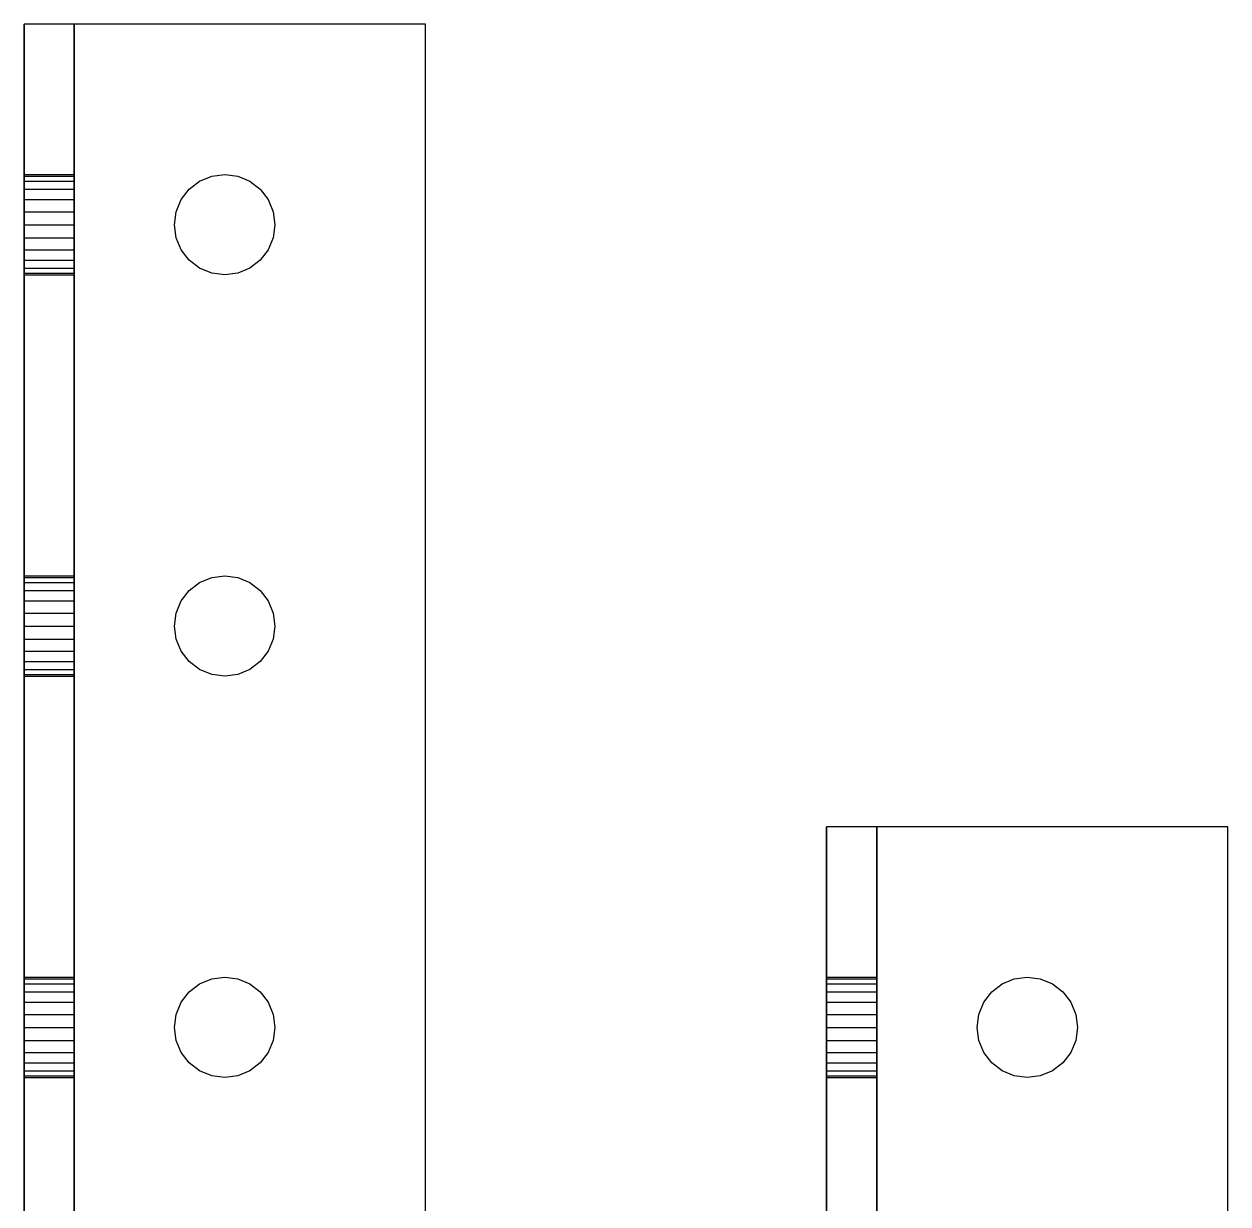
# Model space of a CAD drawing. Header units: metres. Extents: x 0 to 17, y 0 to 24.
# Drawn here: x 8 to 11, y 3.06 to 6 of the extents above; entities that cross this region are included whole.
import ezdxf

# ---------------------------------------------------------------- set-up
doc = ezdxf.new("R2010")
doc.units = ezdxf.units.M

msp = doc.modelspace()

# ---------------------------------------------------------------- linework, layer by layer
at = {"layer": 'MY3DLAYER'}
for p, q in [((8, 0, 1), (8, 6, 1)), ((8, 6), (8, 0)), ((8, 6, 1), (8, 6)), ((8.125, 6, 1), (8, 6, 1)), ((9, 6), (8, 6)), ((8.125, 0, 1), (8.125, 6, 1)), ((8.125, 6, 0.125), (8.125, 0, 0.125)), ((8.125, 6, 1), (8.125, 6, 0.125)), ((9, 6, 0.125), (8.125, 6, 0.125)), ((9, 0), (9, 6)), ((9, 0, 0.125), (9, 6, 0.125)), ((9, 6, 0.125), (9, 6)), ((8, 5.625, 0.5), (8, 5.6207, 0.4676)), ((8, 5.6207, 0.5324), (8, 5.625, 0.5)), ((8, 5.625, 0.5), (8.125, 5.625, 0.5)), ((8, 5.6207, 0.4676), (8, 5.6083, 0.4375)), ((8, 5.6083, 0.5625), (8, 5.6207, 0.5324)), ((8, 5.6207, 0.4676), (8.125, 5.6207, 0.4676)), ((8, 5.6207, 0.5324), (8.125, 5.6207, 0.5324)), ((8.125, 5.6207, 0.5324), (8.125, 5.625, 0.5)), ((8.125, 5.625, 0.5), (8.125, 5.6207, 0.4676)), ((8.125, 5.6083, 0.5625), (8.125, 5.6207, 0.5324)), ((8.125, 5.6207, 0.4676), (8.125, 5.6083, 0.4375)), ((8.4375, 5.6083), (8.4676, 5.6207)), ((8.4375, 5.6083, 0.125), (8.4676, 5.6207, 0.125)), ((8.4676, 5.6207), (8.5, 5.625)), ((8.4676, 5.6207, 0.125), (8.5, 5.625, 0.125)), ((8.4676, 5.6207), (8.4676, 5.6207, 0.125)), ((8.5, 5.625, 0.125), (8.5324, 5.6207, 0.125)), ((8.5, 5.625), (8.5, 5.625, 0.125)), ((8.5, 5.625), (8.5324, 5.6207)), ((8.5324, 5.6207), (8.5625, 5.6083)), ((8.5324, 5.6207, 0.125), (8.5625, 5.6083, 0.125)), ((8.5324, 5.6207), (8.5324, 5.6207, 0.125)), ((8, 5.6083, 0.4375), (8, 5.5884, 0.4116)), ((8, 5.5884, 0.5884), (8, 5.6083, 0.5625)), ((8, 5.6083, 0.4375), (8.125, 5.6083, 0.4375)), ((8, 5.6083, 0.5625), (8.125, 5.6083, 0.5625)), ((8, 5.5884, 0.4116), (8, 5.5625, 0.3917)), ((8, 5.5625, 0.6083), (8, 5.5884, 0.5884)), ((8, 5.5884, 0.4116), (8.125, 5.5884, 0.4116)), ((8, 5.5884, 0.5884), (8.125, 5.5884, 0.5884)), ((8.125, 5.5884, 0.5884), (8.125, 5.6083, 0.5625)), ((8.125, 5.6083, 0.4375), (8.125, 5.5884, 0.4116)), ((8.125, 5.5625, 0.6083), (8.125, 5.5884, 0.5884)), ((8.125, 5.5884, 0.4116), (8.125, 5.5625, 0.3917)), ((8.3917, 5.5625), (8.4116, 5.5884)), ((8.3917, 5.5625, 0.125), (8.4116, 5.5884, 0.125)), ((8.4116, 5.5884), (8.4375, 5.6083)), ((8.4116, 5.5884, 0.125), (8.4375, 5.6083, 0.125)), ((8.4116, 5.5884), (8.4116, 5.5884, 0.125)), ((8.4375, 5.6083), (8.4375, 5.6083, 0.125)), ((8.5625, 5.6083), (8.5625, 5.6083, 0.125)), ((8.5625, 5.6083), (8.5884, 5.5884)), ((8.5625, 5.6083, 0.125), (8.5884, 5.5884, 0.125)), ((8.5884, 5.5884), (8.6083, 5.5625)), ((8.5884, 5.5884, 0.125), (8.6083, 5.5625, 0.125)), ((8.5884, 5.5884), (8.5884, 5.5884, 0.125)), ((8, 5.5625, 0.3917), (8, 5.5324, 0.3793)), ((8, 5.5324, 0.6207), (8, 5.5625, 0.6083)), ((8, 5.5625, 0.3917), (8.125, 5.5625, 0.3917)), ((8, 5.5625, 0.6083), (8.125, 5.5625, 0.6083)), ((8.125, 5.5324, 0.6207), (8.125, 5.5625, 0.6083)), ((8.125, 5.5625, 0.3917), (8.125, 5.5324, 0.3793)), ((8.3793, 5.5324), (8.3917, 5.5625)), ((8.3793, 5.5324, 0.125), (8.3917, 5.5625, 0.125)), ((8.3917, 5.5625), (8.3917, 5.5625, 0.125)), ((8.6083, 5.5625), (8.6207, 5.5324)), ((8.6083, 5.5625, 0.125), (8.6207, 5.5324, 0.125)), ((8.6083, 5.5625), (8.6083, 5.5625, 0.125)), ((8, 5.5324, 0.3793), (8, 5.5, 0.375)), ((8, 5.5, 0.625), (8, 5.5324, 0.6207)), ((8, 5.5324, 0.3793), (8.125, 5.5324, 0.3793)), ((8, 5.5324, 0.6207), (8.125, 5.5324, 0.6207)), ((8.125, 5.5, 0.625), (8.125, 5.5324, 0.6207)), ((8.125, 5.5324, 0.3793), (8.125, 5.5, 0.375)), ((8.375, 5.5), (8.3793, 5.5324)), ((8.375, 5.5, 0.125), (8.3793, 5.5324, 0.125)), ((8.3793, 5.5324), (8.3793, 5.5324, 0.125)), ((8.6207, 5.5324, 0.125), (8.625, 5.5, 0.125)), ((8.6207, 5.5324), (8.6207, 5.5324, 0.125)), ((8.6207, 5.5324), (8.625, 5.5)), ((8, 5.5, 0.375), (8, 5.4676, 0.3793)), ((8, 5.4676, 0.6207), (8, 5.5, 0.625)), ((8, 5.5, 0.375), (8.125, 5.5, 0.375)), ((8, 5.5, 0.625), (8.125, 5.5, 0.625)), ((8.125, 5.4676, 0.6207), (8.125, 5.5, 0.625)), ((8.125, 5.5, 0.375), (8.125, 5.4676, 0.3793)), ((8.3793, 5.4676), (8.375, 5.5)), ((8.375, 5.5), (8.375, 5.5, 0.125)), ((8.3793, 5.4676, 0.125), (8.375, 5.5, 0.125)), ((8.625, 5.5), (8.6207, 5.4676)), ((8.625, 5.5, 0.125), (8.6207, 5.4676, 0.125)), ((8.625, 5.5), (8.625, 5.5, 0.125)), ((8, 5.4676, 0.3793), (8, 5.4375, 0.3917)), ((8, 5.4375, 0.6083), (8, 5.4676, 0.6207)), ((8, 5.4676, 0.3793), (8.125, 5.4676, 0.3793)), ((8, 5.4676, 0.6207), (8.125, 5.4676, 0.6207)), ((8.125, 5.4375, 0.6083), (8.125, 5.4676, 0.6207)), ((8.125, 5.4676, 0.3793), (8.125, 5.4375, 0.3917)), ((8.3793, 5.4676), (8.3793, 5.4676, 0.125)), ((8.3917, 5.4375, 0.125), (8.3793, 5.4676, 0.125)), ((8.3917, 5.4375), (8.3793, 5.4676)), ((8.6207, 5.4676, 0.125), (8.6083, 5.4375, 0.125)), ((8.6207, 5.4676), (8.6083, 5.4375)), ((8.6207, 5.4676), (8.6207, 5.4676, 0.125)), ((8, 5.4375, 0.3917), (8, 5.4116, 0.4116)), ((8, 5.4116, 0.5884), (8, 5.4375, 0.6083)), ((8, 5.4375, 0.3917), (8.125, 5.4375, 0.3917)), ((8, 5.4375, 0.6083), (8.125, 5.4375, 0.6083)), ((8.125, 5.4116, 0.5884), (8.125, 5.4375, 0.6083)), ((8.125, 5.4375, 0.3917), (8.125, 5.4116, 0.4116)), ((8.4116, 5.4116), (8.3917, 5.4375)), ((8.3917, 5.4375), (8.3917, 5.4375, 0.125)), ((8.4116, 5.4116, 0.125), (8.3917, 5.4375, 0.125)), ((8.6083, 5.4375), (8.5884, 5.4116)), ((8.6083, 5.4375, 0.125), (8.5884, 5.4116, 0.125)), ((8.6083, 5.4375), (8.6083, 5.4375, 0.125)), ((8, 5.4116, 0.4116), (8, 5.3917, 0.4375)), ((8, 5.3917, 0.5625), (8, 5.4116, 0.5884)), ((8, 5.4116, 0.4116), (8.125, 5.4116, 0.4116)), ((8, 5.4116, 0.5884), (8.125, 5.4116, 0.5884)), ((8.125, 5.3917, 0.5625), (8.125, 5.4116, 0.5884)), ((8.125, 5.4116, 0.4116), (8.125, 5.3917, 0.4375)), ((8.4116, 5.4116), (8.4116, 5.4116, 0.125)), ((8.4375, 5.3917), (8.4116, 5.4116)), ((8.4375, 5.3917, 0.125), (8.4116, 5.4116, 0.125)), ((8.5884, 5.4116, 0.125), (8.5625, 5.3917, 0.125)), ((8.5884, 5.4116), (8.5625, 5.3917)), ((8.5884, 5.4116), (8.5884, 5.4116, 0.125)), ((8, 5.3793, 0.5324), (8, 5.3917, 0.5625)), ((8, 5.3917, 0.4375), (8, 5.3793, 0.4676)), ((8, 5.3917, 0.5625), (8.125, 5.3917, 0.5625)), ((8, 5.3917, 0.4375), (8.125, 5.3917, 0.4375)), ((8, 5.375, 0.5), (8, 5.3793, 0.5324)), ((8, 5.3793, 0.4676), (8, 5.375, 0.5)), ((8, 5.3793, 0.5324), (8.125, 5.3793, 0.5324)), ((8, 5.3793, 0.4676), (8.125, 5.3793, 0.4676)), ((8, 5.375, 0.5), (8.125, 5.375, 0.5)), ((8.125, 5.3793, 0.5324), (8.125, 5.3917, 0.5625)), ((8.125, 5.3917, 0.4375), (8.125, 5.3793, 0.4676)), ((8.125, 5.375, 0.5), (8.125, 5.3793, 0.5324)), ((8.125, 5.3793, 0.4676), (8.125, 5.375, 0.5)), ((8.4375, 5.3917), (8.4375, 5.3917, 0.125)), ((8.4676, 5.3793), (8.4375, 5.3917)), ((8.4676, 5.3793, 0.125), (8.4375, 5.3917, 0.125)), ((8.5, 5.375), (8.4676, 5.3793)), ((8.4676, 5.3793), (8.4676, 5.3793, 0.125)), ((8.5, 5.375, 0.125), (8.4676, 5.3793, 0.125)), ((8.5324, 5.3793), (8.5, 5.375)), ((8.5324, 5.3793, 0.125), (8.5, 5.375, 0.125)), ((8.5, 5.375), (8.5, 5.375, 0.125)), ((8.5625, 5.3917), (8.5324, 5.3793)), ((8.5625, 5.3917, 0.125), (8.5324, 5.3793, 0.125)), ((8.5324, 5.3793), (8.5324, 5.3793, 0.125)), ((8.5625, 5.3917), (8.5625, 5.3917, 0.125)), ((8, 4.625, 0.5), (8, 4.6207, 0.4676)), ((8, 4.6207, 0.5324), (8, 4.625, 0.5)), ((8, 4.625, 0.5), (8.125, 4.625, 0.5)), ((8, 4.6207, 0.4676), (8, 4.6083, 0.4375)), ((8, 4.6083, 0.5625), (8, 4.6207, 0.5324)), ((8, 4.6207, 0.5324), (8.125, 4.6207, 0.5324)), ((8, 4.6207, 0.4676), (8.125, 4.6207, 0.4676)), ((8.125, 4.625, 0.5), (8.125, 4.6207, 0.4676)), ((8.125, 4.6207, 0.5324), (8.125, 4.625, 0.5)), ((8.125, 4.6083, 0.5625), (8.125, 4.6207, 0.5324)), ((8.125, 4.6207, 0.4676), (8.125, 4.6083, 0.4375)), ((8.4375, 4.6083), (8.4676, 4.6207)), ((8.4375, 4.6083, 0.125), (8.4676, 4.6207, 0.125)), ((8.4676, 4.6207), (8.5, 4.625)), ((8.4676, 4.6207, 0.125), (8.5, 4.625, 0.125)), ((8.4676, 4.6207), (8.4676, 4.6207, 0.125)), ((8.5, 4.625), (8.5, 4.625, 0.125)), ((8.5, 4.625), (8.5324, 4.6207)), ((8.5, 4.625, 0.125), (8.5324, 4.6207, 0.125)), ((8.5324, 4.6207), (8.5625, 4.6083)), ((8.5324, 4.6207, 0.125), (8.5625, 4.6083, 0.125)), ((8.5324, 4.6207), (8.5324, 4.6207, 0.125)), ((8, 4.6083, 0.4375), (8, 4.5884, 0.4116)), ((8, 4.5884, 0.5884), (8, 4.6083, 0.5625)), ((8, 4.6083, 0.4375), (8.125, 4.6083, 0.4375)), ((8, 4.6083, 0.5625), (8.125, 4.6083, 0.5625)), ((8.125, 4.5884, 0.5884), (8.125, 4.6083, 0.5625)), ((8.125, 4.6083, 0.4375), (8.125, 4.5884, 0.4116)), ((8.4116, 4.5884, 0.125), (8.4375, 4.6083, 0.125)), ((8.4116, 4.5884), (8.4375, 4.6083)), ((8.4375, 4.6083), (8.4375, 4.6083, 0.125)), ((8.5625, 4.6083), (8.5625, 4.6083, 0.125)), ((8.5625, 4.6083), (8.5884, 4.5884)), ((8.5625, 4.6083, 0.125), (8.5884, 4.5884, 0.125)), ((8, 4.5625, 0.6083), (8, 4.5884, 0.5884)), ((8, 4.5884, 0.5884), (8.125, 4.5884, 0.5884)), ((8, 4.5884, 0.4116), (8, 4.5625, 0.3917)), ((8, 4.5884, 0.4116), (8.125, 4.5884, 0.4116)), ((8, 4.5625, 0.6083), (8.125, 4.5625, 0.6083)), ((8, 4.5324, 0.6207), (8, 4.5625, 0.6083)), ((8, 4.5625, 0.3917), (8, 4.5324, 0.3793)), ((8, 4.5625, 0.3917), (8.125, 4.5625, 0.3917)), ((8.125, 4.5625, 0.6083), (8.125, 4.5884, 0.5884)), ((8.125, 4.5884, 0.4116), (8.125, 4.5625, 0.3917)), ((8.125, 4.5324, 0.6207), (8.125, 4.5625, 0.6083)), ((8.125, 4.5625, 0.3917), (8.125, 4.5324, 0.3793)), ((8.3793, 4.5324), (8.3917, 4.5625)), ((8.3793, 4.5324, 0.125), (8.3917, 4.5625, 0.125)), ((8.3917, 4.5625), (8.4116, 4.5884)), ((8.3917, 4.5625, 0.125), (8.4116, 4.5884, 0.125)), ((8.3917, 4.5625), (8.3917, 4.5625, 0.125)), ((8.4116, 4.5884), (8.4116, 4.5884, 0.125)), ((8.5884, 4.5884, 0.125), (8.6083, 4.5625, 0.125)), ((8.5884, 4.5884), (8.5884, 4.5884, 0.125)), ((8.5884, 4.5884), (8.6083, 4.5625)), ((8.6083, 4.5625, 0.125), (8.6207, 4.5324, 0.125)), ((8.6083, 4.5625), (8.6207, 4.5324)), ((8.6083, 4.5625), (8.6083, 4.5625, 0.125)), ((8, 4.5324, 0.6207), (8.125, 4.5324, 0.6207)), ((8, 4.5324, 0.3793), (8, 4.5, 0.375)), ((8, 4.5, 0.625), (8, 4.5324, 0.6207)), ((8, 4.5324, 0.3793), (8.125, 4.5324, 0.3793)), ((8.125, 4.5, 0.625), (8.125, 4.5324, 0.6207)), ((8.125, 4.5324, 0.3793), (8.125, 4.5, 0.375)), ((8.375, 4.5), (8.3793, 4.5324)), ((8.375, 4.5, 0.125), (8.3793, 4.5324, 0.125)), ((8.3793, 4.5324), (8.3793, 4.5324, 0.125)), ((8.6207, 4.5324, 0.125), (8.625, 4.5, 0.125)), ((8.6207, 4.5324), (8.6207, 4.5324, 0.125)), ((8.6207, 4.5324), (8.625, 4.5)), ((8, 4.5, 0.375), (8, 4.4676, 0.3793)), ((8, 4.4676, 0.6207), (8, 4.5, 0.625)), ((8, 4.5, 0.625), (8.125, 4.5, 0.625)), ((8, 4.5, 0.375), (8.125, 4.5, 0.375)), ((8.125, 4.4676, 0.6207), (8.125, 4.5, 0.625)), ((8.125, 4.5, 0.375), (8.125, 4.4676, 0.3793)), ((8.375, 4.5), (8.375, 4.5, 0.125)), ((8.3793, 4.4676), (8.375, 4.5)), ((8.3793, 4.4676, 0.125), (8.375, 4.5, 0.125)), ((8.625, 4.5), (8.6207, 4.4676)), ((8.625, 4.5, 0.125), (8.6207, 4.4676, 0.125)), ((8.625, 4.5), (8.625, 4.5, 0.125)), ((8, 4.4676, 0.3793), (8, 4.4375, 0.3917)), ((8, 4.4375, 0.6083), (8, 4.4676, 0.6207)), ((8, 4.4676, 0.6207), (8.125, 4.4676, 0.6207)), ((8, 4.4676, 0.3793), (8.125, 4.4676, 0.3793)), ((8.125, 4.4375, 0.6083), (8.125, 4.4676, 0.6207)), ((8.125, 4.4676, 0.3793), (8.125, 4.4375, 0.3917)), ((8.3917, 4.4375, 0.125), (8.3793, 4.4676, 0.125)), ((8.3793, 4.4676), (8.3793, 4.4676, 0.125)), ((8.3917, 4.4375), (8.3793, 4.4676)), ((8.6207, 4.4676), (8.6083, 4.4375)), ((8.6207, 4.4676, 0.125), (8.6083, 4.4375, 0.125)), ((8.6207, 4.4676), (8.6207, 4.4676, 0.125)), ((8, 4.4375, 0.3917), (8, 4.4116, 0.4116)), ((8, 4.4116, 0.5884), (8, 4.4375, 0.6083)), ((8, 4.4375, 0.6083), (8.125, 4.4375, 0.6083)), ((8, 4.4375, 0.3917), (8.125, 4.4375, 0.3917)), ((8, 4.4116, 0.4116), (8, 4.3917, 0.4375)), ((8, 4.3917, 0.5625), (8, 4.4116, 0.5884)), ((8, 4.4116, 0.5884), (8.125, 4.4116, 0.5884)), ((8, 4.4116, 0.4116), (8.125, 4.4116, 0.4116)), ((8.125, 4.4116, 0.5884), (8.125, 4.4375, 0.6083)), ((8.125, 4.4375, 0.3917), (8.125, 4.4116, 0.4116)), ((8.125, 4.3917, 0.5625), (8.125, 4.4116, 0.5884)), ((8.125, 4.4116, 0.4116), (8.125, 4.3917, 0.4375)), ((8.4116, 4.4116), (8.3917, 4.4375)), ((8.3917, 4.4375), (8.3917, 4.4375, 0.125)), ((8.4116, 4.4116, 0.125), (8.3917, 4.4375, 0.125)), ((8.4116, 4.4116), (8.4116, 4.4116, 0.125)), ((8.4375, 4.3917), (8.4116, 4.4116)), ((8.4375, 4.3917, 0.125), (8.4116, 4.4116, 0.125)), ((8.5884, 4.4116), (8.5625, 4.3917)), ((8.5884, 4.4116, 0.125), (8.5625, 4.3917, 0.125)), ((8.6083, 4.4375, 0.125), (8.5884, 4.4116, 0.125)), ((8.6083, 4.4375), (8.5884, 4.4116)), ((8.5884, 4.4116), (8.5884, 4.4116, 0.125)), ((8.6083, 4.4375), (8.6083, 4.4375, 0.125)), ((8, 4.3917, 0.4375), (8, 4.3793, 0.4676)), ((8, 4.3793, 0.5324), (8, 4.3917, 0.5625)), ((8, 4.3917, 0.5625), (8.125, 4.3917, 0.5625)), ((8, 4.3917, 0.4375), (8.125, 4.3917, 0.4375)), ((8.125, 4.3793, 0.5324), (8.125, 4.3917, 0.5625)), ((8.125, 4.3917, 0.4375), (8.125, 4.3793, 0.4676)), ((8.4676, 4.3793), (8.4375, 4.3917)), ((8.4375, 4.3917), (8.4375, 4.3917, 0.125)), ((8.4676, 4.3793, 0.125), (8.4375, 4.3917, 0.125)), ((8.5625, 4.3917, 0.125), (8.5324, 4.3793, 0.125)), ((8.5625, 4.3917), (8.5324, 4.3793)), ((8.5625, 4.3917), (8.5625, 4.3917, 0.125)), ((8, 4.375, 0.5), (8, 4.3793, 0.5324)), ((8, 4.3793, 0.4676), (8, 4.375, 0.5)), ((8, 4.3793, 0.5324), (8.125, 4.3793, 0.5324)), ((8, 4.3793, 0.4676), (8.125, 4.3793, 0.4676)), ((8, 4.375, 0.5), (8.125, 4.375, 0.5)), ((8.125, 4.375, 0.5), (8.125, 4.3793, 0.5324)), ((8.125, 4.3793, 0.4676), (8.125, 4.375, 0.5)), ((8.5, 4.375), (8.4676, 4.3793)), ((8.4676, 4.3793), (8.4676, 4.3793, 0.125)), ((8.5, 4.375, 0.125), (8.4676, 4.3793, 0.125)), ((8.5324, 4.3793), (8.5, 4.375)), ((8.5324, 4.3793, 0.125), (8.5, 4.375, 0.125)), ((8.5, 4.375), (8.5, 4.375, 0.125)), ((8.5324, 4.3793), (8.5324, 4.3793, 0.125)), ((10, 4), (10, 0)), ((11, 4), (10, 4)), ((10, 0, 1), (10, 4, 1)), ((10, 4, 1), (10, 4)), ((10.125, 4, 1), (10, 4, 1)), ((10.125, 0, 1), (10.125, 4, 1)), ((10.125, 4, 0.125), (10.125, 0, 0.125)), ((10.125, 4, 1), (10.125, 4, 0.125)), ((11, 4, 0.125), (10.125, 4, 0.125)), ((11, 0), (11, 4)), ((11, 0, 0.125), (11, 4, 0.125)), ((11, 4, 0.125), (11, 4)), ((8, 3.625, 0.5), (8, 3.6207, 0.4676)), ((8, 3.6207, 0.5324), (8, 3.625, 0.5)), ((8, 3.625, 0.5), (8.125, 3.625, 0.5)), ((8, 3.6207, 0.4676), (8, 3.6083, 0.4375)), ((8, 3.6083, 0.5625), (8, 3.6207, 0.5324)), ((8, 3.6207, 0.4676), (8.125, 3.6207, 0.4676)), ((8, 3.6207, 0.5324), (8.125, 3.6207, 0.5324)), ((8, 3.5884, 0.5884), (8, 3.6083, 0.5625)), ((8, 3.6083, 0.5625), (8.125, 3.6083, 0.5625)), ((8, 3.6083, 0.4375), (8, 3.5884, 0.4116)), ((8, 3.6083, 0.4375), (8.125, 3.6083, 0.4375)), ((8.125, 3.6207, 0.5324), (8.125, 3.625, 0.5)), ((8.125, 3.625, 0.5), (8.125, 3.6207, 0.4676)), ((8.125, 3.6083, 0.5625), (8.125, 3.6207, 0.5324)), ((8.125, 3.6207, 0.4676), (8.125, 3.6083, 0.4375)), ((8.125, 3.5884, 0.5884), (8.125, 3.6083, 0.5625)), ((8.125, 3.6083, 0.4375), (8.125, 3.5884, 0.4116)), ((8.4116, 3.5884, 0.125), (8.4375, 3.6083, 0.125)), ((8.4116, 3.5884), (8.4375, 3.6083)), ((8.4375, 3.6083), (8.4676, 3.6207)), ((8.4375, 3.6083, 0.125), (8.4676, 3.6207, 0.125)), ((8.4375, 3.6083), (8.4375, 3.6083, 0.125)), ((8.4676, 3.6207), (8.5, 3.625)), ((8.4676, 3.6207, 0.125), (8.5, 3.625, 0.125)), ((8.4676, 3.6207), (8.4676, 3.6207, 0.125)), ((8.5, 3.625), (8.5324, 3.6207)), ((8.5, 3.625, 0.125), (8.5324, 3.6207, 0.125)), ((8.5, 3.625), (8.5, 3.625, 0.125)), ((8.5324, 3.6207), (8.5625, 3.6083)), ((8.5324, 3.6207, 0.125), (8.5625, 3.6083, 0.125)), ((8.5324, 3.6207), (8.5324, 3.6207, 0.125)), ((8.5625, 3.6083), (8.5884, 3.5884)), ((8.5625, 3.6083, 0.125), (8.5884, 3.5884, 0.125)), ((8.5625, 3.6083), (8.5625, 3.6083, 0.125)), ((10, 3.625, 0.5), (10, 3.6207, 0.4676)), ((10, 3.625, 0.5), (10.125, 3.625, 0.5)), ((10, 3.6207, 0.5324), (10, 3.625, 0.5)), ((10, 3.6083, 0.5625), (10, 3.6207, 0.5324)), ((10, 3.6207, 0.4676), (10.125, 3.6207, 0.4676)), ((10, 3.6207, 0.5324), (10.125, 3.6207, 0.5324)), ((10, 3.6207, 0.4676), (10, 3.6083, 0.4375)), ((10, 3.5884, 0.5884), (10, 3.6083, 0.5625)), ((10, 3.6083, 0.5625), (10.125, 3.6083, 0.5625)), ((10, 3.6083, 0.4375), (10.125, 3.6083, 0.4375)), ((10, 3.6083, 0.4375), (10, 3.5884, 0.4116)), ((10.125, 3.625, 0.5), (10.125, 3.6207, 0.4676)), ((10.125, 3.6207, 0.5324), (10.125, 3.625, 0.5)), ((10.125, 3.6207, 0.4676), (10.125, 3.6083, 0.4375)), ((10.125, 3.6083, 0.5625), (10.125, 3.6207, 0.5324)), ((10.125, 3.5884, 0.5884), (10.125, 3.6083, 0.5625)), ((10.125, 3.6083, 0.4375), (10.125, 3.5884, 0.4116)), ((10.4116, 3.5884), (10.4375, 3.6083)), ((10.4116, 3.5884, 0.125), (10.4375, 3.6083, 0.125)), ((10.4375, 3.6083), (10.4676, 3.6207)), ((10.4375, 3.6083, 0.125), (10.4676, 3.6207, 0.125)), ((10.4375, 3.6083), (10.4375, 3.6083, 0.125)), ((10.4676, 3.6207), (10.5, 3.625)), ((10.4676, 3.6207, 0.125), (10.5, 3.625, 0.125)), ((10.4676, 3.6207), (10.4676, 3.6207, 0.125)), ((10.5, 3.625), (10.5324, 3.6207)), ((10.5, 3.625, 0.125), (10.5324, 3.6207, 0.125)), ((10.5, 3.625), (10.5, 3.625, 0.125)), ((10.5324, 3.6207), (10.5625, 3.6083)), ((10.5324, 3.6207), (10.5324, 3.6207, 0.125)), ((10.5324, 3.6207, 0.125), (10.5625, 3.6083, 0.125)), ((10.5625, 3.6083), (10.5884, 3.5884)), ((10.5625, 3.6083, 0.125), (10.5884, 3.5884, 0.125)), ((10.5625, 3.6083), (10.5625, 3.6083, 0.125)), ((8, 3.5884, 0.5884), (8.125, 3.5884, 0.5884)), ((8, 3.5884, 0.4116), (8, 3.5625, 0.3917)), ((8, 3.5625, 0.6083), (8, 3.5884, 0.5884)), ((8, 3.5884, 0.4116), (8.125, 3.5884, 0.4116)), ((8.125, 3.5625, 0.6083), (8.125, 3.5884, 0.5884)), ((8.125, 3.5884, 0.4116), (8.125, 3.5625, 0.3917)), ((8.3917, 3.5625, 0.125), (8.4116, 3.5884, 0.125)), ((8.3917, 3.5625), (8.4116, 3.5884)), ((8.4116, 3.5884), (8.4116, 3.5884, 0.125)), ((8.5884, 3.5884), (8.6083, 3.5625)), ((8.5884, 3.5884, 0.125), (8.6083, 3.5625, 0.125)), ((8.5884, 3.5884), (8.5884, 3.5884, 0.125)), ((10, 3.5884, 0.5884), (10.125, 3.5884, 0.5884)), ((10, 3.5625, 0.6083), (10, 3.5884, 0.5884)), ((10, 3.5884, 0.4116), (10, 3.5625, 0.3917)), ((10, 3.5884, 0.4116), (10.125, 3.5884, 0.4116)), ((10.125, 3.5625, 0.6083), (10.125, 3.5884, 0.5884)), ((10.125, 3.5884, 0.4116), (10.125, 3.5625, 0.3917)), ((10.3917, 3.5625), (10.4116, 3.5884)), ((10.3917, 3.5625, 0.125), (10.4116, 3.5884, 0.125)), ((10.4116, 3.5884), (10.4116, 3.5884, 0.125)), ((10.5884, 3.5884), (10.6083, 3.5625)), ((10.5884, 3.5884), (10.5884, 3.5884, 0.125)), ((10.5884, 3.5884, 0.125), (10.6083, 3.5625, 0.125)), ((8, 3.5625, 0.3917), (8, 3.5324, 0.3793)), ((8, 3.5324, 0.6207), (8, 3.5625, 0.6083)), ((8, 3.5625, 0.3917), (8.125, 3.5625, 0.3917)), ((8, 3.5625, 0.6083), (8.125, 3.5625, 0.6083)), ((8.125, 3.5324, 0.6207), (8.125, 3.5625, 0.6083)), ((8.125, 3.5625, 0.3917), (8.125, 3.5324, 0.3793)), ((8.3793, 3.5324), (8.3917, 3.5625)), ((8.3793, 3.5324, 0.125), (8.3917, 3.5625, 0.125)), ((8.3917, 3.5625), (8.3917, 3.5625, 0.125)), ((8.6083, 3.5625), (8.6083, 3.5625, 0.125)), ((8.6083, 3.5625, 0.125), (8.6207, 3.5324, 0.125)), ((8.6083, 3.5625), (8.6207, 3.5324)), ((10, 3.5625, 0.3917), (10, 3.5324, 0.3793)), ((10, 3.5625, 0.3917), (10.125, 3.5625, 0.3917)), ((10, 3.5324, 0.6207), (10, 3.5625, 0.6083)), ((10, 3.5625, 0.6083), (10.125, 3.5625, 0.6083)), ((10.125, 3.5625, 0.3917), (10.125, 3.5324, 0.3793)), ((10.125, 3.5324, 0.6207), (10.125, 3.5625, 0.6083)), ((10.3793, 3.5324), (10.3917, 3.5625)), ((10.3793, 3.5324, 0.125), (10.3917, 3.5625, 0.125)), ((10.3917, 3.5625), (10.3917, 3.5625, 0.125)), ((10.6083, 3.5625), (10.6207, 3.5324)), ((10.6083, 3.5625), (10.6083, 3.5625, 0.125)), ((10.6083, 3.5625, 0.125), (10.6207, 3.5324, 0.125)), ((8, 3.5, 0.625), (8, 3.5324, 0.6207)), ((8, 3.5324, 0.6207), (8.125, 3.5324, 0.6207)), ((8, 3.5324, 0.3793), (8, 3.5, 0.375)), ((8, 3.5324, 0.3793), (8.125, 3.5324, 0.3793)), ((8.125, 3.5, 0.625), (8.125, 3.5324, 0.6207)), ((8.125, 3.5324, 0.3793), (8.125, 3.5, 0.375)), ((8.375, 3.5), (8.3793, 3.5324)), ((8.375, 3.5, 0.125), (8.3793, 3.5324, 0.125)), ((8.3793, 3.5324), (8.3793, 3.5324, 0.125)), ((8.6207, 3.5324, 0.125), (8.625, 3.5, 0.125)), ((8.6207, 3.5324), (8.6207, 3.5324, 0.125)), ((8.6207, 3.5324), (8.625, 3.5)), ((10, 3.5324, 0.3793), (10, 3.5, 0.375)), ((10, 3.5324, 0.6207), (10.125, 3.5324, 0.6207)), ((10, 3.5, 0.625), (10, 3.5324, 0.6207)), ((10, 3.5324, 0.3793), (10.125, 3.5324, 0.3793)), ((10.125, 3.5, 0.625), (10.125, 3.5324, 0.6207)), ((10.125, 3.5324, 0.3793), (10.125, 3.5, 0.375)), ((10.375, 3.5), (10.3793, 3.5324)), ((10.375, 3.5, 0.125), (10.3793, 3.5324, 0.125)), ((10.3793, 3.5324), (10.3793, 3.5324, 0.125)), ((10.6207, 3.5324), (10.625, 3.5)), ((10.6207, 3.5324), (10.6207, 3.5324, 0.125)), ((10.6207, 3.5324, 0.125), (10.625, 3.5, 0.125)), ((8, 3.4676, 0.6207), (8, 3.5, 0.625)), ((8, 3.5, 0.625), (8.125, 3.5, 0.625)), ((8, 3.5, 0.375), (8, 3.4676, 0.3793)), ((8, 3.5, 0.375), (8.125, 3.5, 0.375)), ((8.125, 3.4676, 0.6207), (8.125, 3.5, 0.625)), ((8.125, 3.5, 0.375), (8.125, 3.4676, 0.3793)), ((8.3793, 3.4676), (8.375, 3.5)), ((8.375, 3.5), (8.375, 3.5, 0.125)), ((8.3793, 3.4676, 0.125), (8.375, 3.5, 0.125)), ((8.625, 3.5), (8.6207, 3.4676)), ((8.625, 3.5, 0.125), (8.6207, 3.4676, 0.125)), ((8.625, 3.5), (8.625, 3.5, 0.125)), ((10, 3.5, 0.375), (10.125, 3.5, 0.375)), ((10, 3.5, 0.625), (10.125, 3.5, 0.625)), ((10, 3.5, 0.375), (10, 3.4676, 0.3793)), ((10, 3.4676, 0.6207), (10, 3.5, 0.625)), ((10.125, 3.5, 0.375), (10.125, 3.4676, 0.3793)), ((10.125, 3.4676, 0.6207), (10.125, 3.5, 0.625)), ((10.3793, 3.4676), (10.375, 3.5)), ((10.375, 3.5), (10.375, 3.5, 0.125)), ((10.3793, 3.4676, 0.125), (10.375, 3.5, 0.125)), ((10.625, 3.5), (10.6207, 3.4676)), ((10.625, 3.5, 0.125), (10.6207, 3.4676, 0.125)), ((10.625, 3.5), (10.625, 3.5, 0.125)), ((8, 3.4676, 0.6207), (8.125, 3.4676, 0.6207)), ((8, 3.4676, 0.3793), (8, 3.4375, 0.3917)), ((8, 3.4375, 0.6083), (8, 3.4676, 0.6207)), ((8, 3.4676, 0.3793), (8.125, 3.4676, 0.3793)), ((8.125, 3.4375, 0.6083), (8.125, 3.4676, 0.6207)), ((8.125, 3.4676, 0.3793), (8.125, 3.4375, 0.3917)), ((8.3917, 3.4375), (8.3793, 3.4676)), ((8.3793, 3.4676), (8.3793, 3.4676, 0.125)), ((8.3917, 3.4375, 0.125), (8.3793, 3.4676, 0.125)), ((8.6207, 3.4676, 0.125), (8.6083, 3.4375, 0.125)), ((8.6207, 3.4676), (8.6083, 3.4375)), ((8.6207, 3.4676), (8.6207, 3.4676, 0.125)), ((10, 3.4375, 0.6083), (10, 3.4676, 0.6207)), ((10, 3.4676, 0.6207), (10.125, 3.4676, 0.6207)), ((10, 3.4676, 0.3793), (10.125, 3.4676, 0.3793)), ((10, 3.4676, 0.3793), (10, 3.4375, 0.3917)), ((10.125, 3.4375, 0.6083), (10.125, 3.4676, 0.6207)), ((10.125, 3.4676, 0.3793), (10.125, 3.4375, 0.3917)), ((10.3917, 3.4375), (10.3793, 3.4676)), ((10.3793, 3.4676), (10.3793, 3.4676, 0.125)), ((10.3917, 3.4375, 0.125), (10.3793, 3.4676, 0.125)), ((10.6207, 3.4676), (10.6083, 3.4375)), ((10.6207, 3.4676, 0.125), (10.6083, 3.4375, 0.125)), ((10.6207, 3.4676), (10.6207, 3.4676, 0.125)), ((8, 3.4375, 0.3917), (8, 3.4116, 0.4116)), ((8, 3.4116, 0.5884), (8, 3.4375, 0.6083)), ((8, 3.4375, 0.6083), (8.125, 3.4375, 0.6083)), ((8, 3.4375, 0.3917), (8.125, 3.4375, 0.3917)), ((8.125, 3.4116, 0.5884), (8.125, 3.4375, 0.6083)), ((8.125, 3.4375, 0.3917), (8.125, 3.4116, 0.4116)), ((8.4116, 3.4116), (8.3917, 3.4375)), ((8.3917, 3.4375), (8.3917, 3.4375, 0.125)), ((8.4116, 3.4116, 0.125), (8.3917, 3.4375, 0.125)), ((8.6083, 3.4375, 0.125), (8.5884, 3.4116, 0.125)), ((8.6083, 3.4375), (8.5884, 3.4116)), ((8.6083, 3.4375), (8.6083, 3.4375, 0.125)), ((10, 3.4375, 0.6083), (10.125, 3.4375, 0.6083)), ((10, 3.4116, 0.5884), (10, 3.4375, 0.6083)), ((10, 3.4375, 0.3917), (10.125, 3.4375, 0.3917)), ((10, 3.4375, 0.3917), (10, 3.4116, 0.4116)), ((10.125, 3.4116, 0.5884), (10.125, 3.4375, 0.6083)), ((10.125, 3.4375, 0.3917), (10.125, 3.4116, 0.4116)), ((10.4116, 3.4116), (10.3917, 3.4375)), ((10.3917, 3.4375), (10.3917, 3.4375, 0.125)), ((10.4116, 3.4116, 0.125), (10.3917, 3.4375, 0.125)), ((10.6083, 3.4375), (10.5884, 3.4116)), ((10.6083, 3.4375, 0.125), (10.5884, 3.4116, 0.125)), ((10.6083, 3.4375), (10.6083, 3.4375, 0.125)), ((8, 3.4116, 0.4116), (8, 3.3917, 0.4375)), ((8, 3.3917, 0.5625), (8, 3.4116, 0.5884)), ((8, 3.4116, 0.5884), (8.125, 3.4116, 0.5884)), ((8, 3.4116, 0.4116), (8.125, 3.4116, 0.4116)), ((8, 3.3917, 0.4375), (8, 3.3793, 0.4676)), ((8, 3.3793, 0.5324), (8, 3.3917, 0.5625)), ((8, 3.3917, 0.4375), (8.125, 3.3917, 0.4375)), ((8, 3.3917, 0.5625), (8.125, 3.3917, 0.5625)), ((8.125, 3.3917, 0.5625), (8.125, 3.4116, 0.5884)), ((8.125, 3.4116, 0.4116), (8.125, 3.3917, 0.4375)), ((8.125, 3.3793, 0.5324), (8.125, 3.3917, 0.5625)), ((8.125, 3.3917, 0.4375), (8.125, 3.3793, 0.4676)), ((8.4375, 3.3917, 0.125), (8.4116, 3.4116, 0.125)), ((8.4375, 3.3917), (8.4116, 3.4116)), ((8.4116, 3.4116), (8.4116, 3.4116, 0.125)), ((8.4676, 3.3793, 0.125), (8.4375, 3.3917, 0.125)), ((8.4375, 3.3917), (8.4375, 3.3917, 0.125)), ((8.4676, 3.3793), (8.4375, 3.3917)), ((8.5625, 3.3917), (8.5324, 3.3793)), ((8.5625, 3.3917, 0.125), (8.5324, 3.3793, 0.125)), ((8.5884, 3.4116), (8.5625, 3.3917)), ((8.5884, 3.4116, 0.125), (8.5625, 3.3917, 0.125)), ((8.5625, 3.3917), (8.5625, 3.3917, 0.125)), ((8.5884, 3.4116), (8.5884, 3.4116, 0.125)), ((10, 3.4116, 0.4116), (10, 3.3917, 0.4375)), ((10, 3.3917, 0.5625), (10, 3.4116, 0.5884)), ((10, 3.4116, 0.5884), (10.125, 3.4116, 0.5884)), ((10, 3.4116, 0.4116), (10.125, 3.4116, 0.4116)), ((10, 3.3917, 0.4375), (10, 3.3793, 0.4676)), ((10, 3.3917, 0.5625), (10.125, 3.3917, 0.5625)), ((10, 3.3793, 0.5324), (10, 3.3917, 0.5625)), ((10, 3.3917, 0.4375), (10.125, 3.3917, 0.4375)), ((10.125, 3.3917, 0.5625), (10.125, 3.4116, 0.5884)), ((10.125, 3.4116, 0.4116), (10.125, 3.3917, 0.4375)), ((10.125, 3.3793, 0.5324), (10.125, 3.3917, 0.5625)), ((10.125, 3.3917, 0.4375), (10.125, 3.3793, 0.4676)), ((10.4375, 3.3917), (10.4116, 3.4116)), ((10.4116, 3.4116), (10.4116, 3.4116, 0.125)), ((10.4375, 3.3917, 0.125), (10.4116, 3.4116, 0.125)), ((10.4676, 3.3793), (10.4375, 3.3917)), ((10.4375, 3.3917), (10.4375, 3.3917, 0.125)), ((10.4676, 3.3793, 0.125), (10.4375, 3.3917, 0.125)), ((10.5625, 3.3917), (10.5324, 3.3793)), ((10.5625, 3.3917, 0.125), (10.5324, 3.3793, 0.125)), ((10.5884, 3.4116), (10.5625, 3.3917)), ((10.5884, 3.4116, 0.125), (10.5625, 3.3917, 0.125)), ((10.5625, 3.3917), (10.5625, 3.3917, 0.125)), ((10.5884, 3.4116), (10.5884, 3.4116, 0.125)), ((8, 3.375, 0.5), (8, 3.3793, 0.5324)), ((8, 3.3793, 0.4676), (8, 3.375, 0.5)), ((8, 3.3793, 0.4676), (8.125, 3.3793, 0.4676)), ((8, 3.3793, 0.5324), (8.125, 3.3793, 0.5324)), ((8, 3.375, 0.5), (8.125, 3.375, 0.5)), ((8.125, 3.375, 0.5), (8.125, 3.3793, 0.5324)), ((8.125, 3.3793, 0.4676), (8.125, 3.375, 0.5)), ((8.5, 3.375, 0.125), (8.4676, 3.3793, 0.125)), ((8.5, 3.375), (8.4676, 3.3793)), ((8.4676, 3.3793), (8.4676, 3.3793, 0.125)), ((8.5324, 3.3793), (8.5, 3.375)), ((8.5324, 3.3793, 0.125), (8.5, 3.375, 0.125)), ((8.5, 3.375), (8.5, 3.375, 0.125)), ((8.5324, 3.3793), (8.5324, 3.3793, 0.125)), ((10, 3.375, 0.5), (10, 3.3793, 0.5324)), ((10, 3.3793, 0.4676), (10, 3.375, 0.5)), ((10, 3.3793, 0.4676), (10.125, 3.3793, 0.4676)), ((10, 3.3793, 0.5324), (10.125, 3.3793, 0.5324)), ((10, 3.375, 0.5), (10.125, 3.375, 0.5)), ((10.125, 3.375, 0.5), (10.125, 3.3793, 0.5324)), ((10.125, 3.3793, 0.4676), (10.125, 3.375, 0.5)), ((10.5, 3.375), (10.4676, 3.3793)), ((10.4676, 3.3793), (10.4676, 3.3793, 0.125)), ((10.5, 3.375, 0.125), (10.4676, 3.3793, 0.125)), ((10.5324, 3.3793), (10.5, 3.375)), ((10.5324, 3.3793, 0.125), (10.5, 3.375, 0.125)), ((10.5, 3.375), (10.5, 3.375, 0.125)), ((10.5324, 3.3793), (10.5324, 3.3793, 0.125))]:
    msp.add_line(p, q, dxfattribs=at)

doc.saveas('drawing.dxf')
